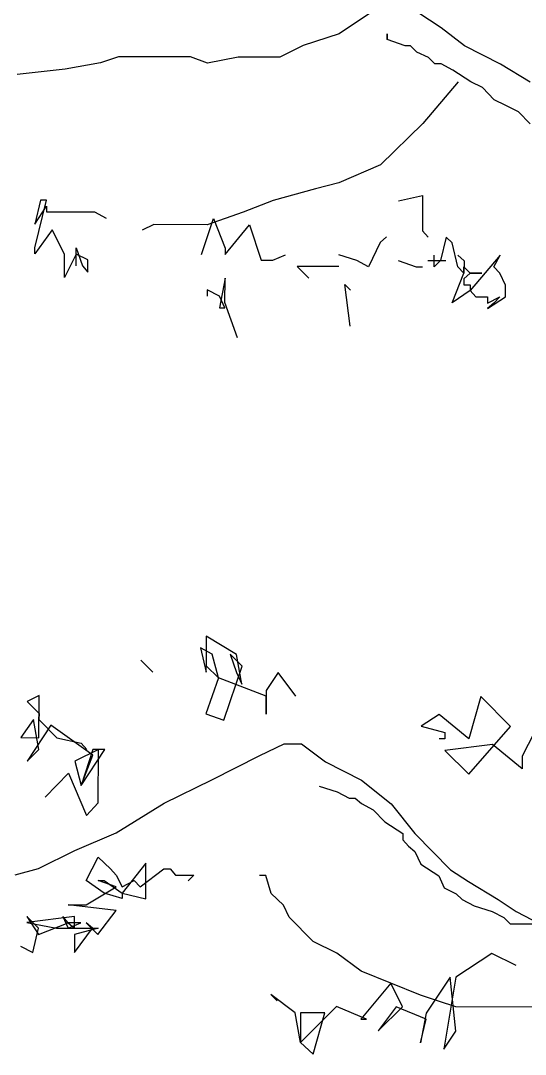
# Model space of a CAD drawing. Extents: x 2.52 to 6.06, y 1.1 to 8.22.
# Drawn here: x 3.239 to 3.777, y 4.489 to 5.591 of the extents above; entities that cross this region are included whole.
import ezdxf

# ---------------------------------------------------------------- set-up
doc = ezdxf.new("R2010")
doc.units = 0
doc.header["$LTSCALE"] = 0.4
doc.header["$MEASUREMENT"] = 0
doc.layers.add('CERCHA', color=7, linetype='CONTINUOUS')

msp = doc.modelspace()

# ---------------------------------------------------------------- linework, layer by layer
at = {"layer": 'CERCHA'}
for p, q in [((3.6871, 5.5836), (3.6488, 5.6088)), ((3.617, 5.603), (3.5785, 5.5773)), ((3.5785, 5.5773), (3.5401, 5.5648)), ((3.6295, 5.5771), (3.6295, 5.5712)), ((3.6295, 5.5712), (3.6295, 5.5771)), ((3.6295, 5.5771), (3.6295, 5.5712)), ((3.6295, 5.5712), (3.6295, 5.5771)), ((3.6295, 5.5771), (3.6295, 5.5712)), ((3.6295, 5.5712), (3.6295, 5.5771)), ((3.6295, 5.5771), (3.6295, 5.5712)), ((3.6295, 5.5712), (3.6295, 5.5771)), ((3.6295, 5.5771), (3.6295, 5.5712)), ((3.6295, 5.5712), (3.6295, 5.5771)), ((3.7122, 5.5643), (3.6871, 5.5836)), ((3.5401, 5.5648), (3.515, 5.5523)), ((3.6487, 5.5645), (3.6295, 5.5712)), ((3.6546, 5.5645), (3.6487, 5.5645)), ((3.6612, 5.5578), (3.6546, 5.5645)), ((3.7505, 5.545), (3.7122, 5.5643)), ((3.6737, 5.5519), (3.6612, 5.5578)), ((3.3237, 5.5462), (3.286, 5.5397)), ((3.3429, 5.5528), (3.3237, 5.5462)), ((3.4197, 5.5526), (3.3429, 5.5528)), ((3.4381, 5.5459), (3.4197, 5.5526)), ((3.4706, 5.5524), (3.4381, 5.5459)), ((3.515, 5.5523), (3.4706, 5.5524)), ((3.6804, 5.5452), (3.6737, 5.5519)), ((3.687, 5.5452), (3.6804, 5.5452)), ((3.6995, 5.5385), (3.687, 5.5452)), ((3.7822, 5.5258), (3.7505, 5.545)), ((3.286, 5.5397), (3.235, 5.5339)), ((3.7187, 5.5259), (3.6995, 5.5385)), ((3.7054, 5.526), (3.6676, 5.4818)), ((3.7313, 5.52), (3.7187, 5.5259)), ((3.7438, 5.5067), (3.7313, 5.52)), ((3.7563, 5.5007), (3.7438, 5.5067)), ((3.7696, 5.494), (3.7563, 5.5007)), ((3.7821, 5.4814), (3.7696, 5.494)), ((3.6676, 5.4818), (3.6225, 5.4376)), ((3.6225, 5.4376), (3.5781, 5.4185)), ((3.553, 5.4119), (3.5079, 5.3995)), ((3.5781, 5.4185), (3.553, 5.4119)), ((3.2537, 5.3492), (3.2664, 5.4001)), ((3.2597, 5.4001), (3.2538, 5.3743)), ((3.2664, 5.4001), (3.2597, 5.4001)), ((3.5079, 5.3995), (3.4761, 5.387)), ((3.6416, 5.3991), (3.6674, 5.4049)), ((3.6674, 5.4049), (3.6673, 5.3673)), ((3.2538, 5.3743), (3.2664, 5.3935)), ((3.2664, 5.3935), (3.2664, 5.3876)), ((3.2664, 5.3876), (3.3173, 5.3874)), ((3.3173, 5.3874), (3.3299, 5.3808)), ((3.4317, 5.3421), (3.4443, 5.3804)), ((3.4761, 5.387), (3.4377, 5.3738)), ((3.4443, 5.3804), (3.4568, 5.3486)), ((3.2722, 5.3684), (3.2537, 5.3426)), ((3.2854, 5.3425), (3.2722, 5.3684)), ((3.3808, 5.374), (3.3682, 5.3681)), ((3.4377, 5.3738), (3.3808, 5.374)), ((3.4568, 5.342), (3.4827, 5.3737)), ((3.4827, 5.3737), (3.4952, 5.336)), ((3.6673, 5.3673), (3.6732, 5.3606)), ((3.6222, 5.3548), (3.6096, 5.329)), ((3.6289, 5.3607), (3.6222, 5.3548)), ((3.6924, 5.3606), (3.6864, 5.3355)), ((3.699, 5.3546), (3.6924, 5.3606)), ((3.7049, 5.3288), (3.699, 5.3546)), ((3.2537, 5.3426), (3.2537, 5.3492)), ((3.298, 5.3491), (3.3046, 5.3299)), ((3.298, 5.3299), (3.298, 5.3491)), ((3.4568, 5.3486), (3.4568, 5.342)), ((3.2854, 5.3174), (3.2854, 5.3425)), ((3.298, 5.3424), (3.2854, 5.3174)), ((3.3105, 5.3365), (3.298, 5.3424)), ((3.3105, 5.3232), (3.3105, 5.3365)), ((3.4952, 5.336), (3.5077, 5.336)), ((3.5077, 5.336), (3.521, 5.3418)), ((3.5971, 5.3357), (3.5779, 5.3417)), ((3.6096, 5.329), (3.5971, 5.3357)), ((3.6414, 5.3356), (3.6606, 5.3289)), ((3.6731, 5.3355), (3.6923, 5.3355)), ((3.6798, 5.3288), (3.6798, 5.3414)), ((3.6864, 5.3355), (3.6798, 5.3288)), ((3.7049, 5.3413), (3.7116, 5.3354)), ((3.7116, 5.3354), (3.7115, 5.3221)), ((3.75, 5.3412), (3.7181, 5.3036)), ((3.7433, 5.3287), (3.75, 5.3412)), ((3.3046, 5.3299), (3.3105, 5.3232)), ((3.5335, 5.3292), (3.5461, 5.3167)), ((3.5779, 5.3291), (3.5335, 5.3292)), ((3.6606, 5.3289), (3.6672, 5.3289)), ((3.6989, 5.2904), (3.7115, 5.3221)), ((3.7115, 5.3221), (3.7049, 5.3288)), ((3.7115, 5.3288), (3.7182, 5.3221)), ((3.7115, 5.3221), (3.7115, 5.3288)), ((3.7182, 5.3221), (3.7115, 5.3162)), ((3.7307, 5.3221), (3.7182, 5.3221)), ((3.7182, 5.3221), (3.7307, 5.3221)), ((3.7499, 5.322), (3.7433, 5.3287)), ((3.7558, 5.3094), (3.7499, 5.322)), ((3.4567, 5.3169), (3.4507, 5.2852)), ((3.4566, 5.291), (3.4567, 5.3169)), ((3.7115, 5.3162), (3.7115, 5.3096)), ((3.4375, 5.3044), (3.4375, 5.2977)), ((3.4507, 5.2977), (3.4375, 5.3044)), ((3.5845, 5.3099), (3.5903, 5.304)), ((3.5902, 5.2656), (3.5845, 5.3099)), ((3.7181, 5.3036), (3.6989, 5.2904)), ((3.7115, 5.3096), (3.7181, 5.3095)), ((3.7181, 5.3095), (3.7181, 5.3036)), ((3.7181, 5.3036), (3.724, 5.297)), ((3.7558, 5.2969), (3.7558, 5.3094)), ((3.4566, 5.2851), (3.4507, 5.2977)), ((3.4698, 5.2533), (3.4566, 5.291)), ((3.724, 5.297), (3.7366, 5.2969)), ((3.7365, 5.2844), (3.7558, 5.2969)), ((3.7365, 5.2903), (3.7498, 5.2969)), ((3.7366, 5.2969), (3.7365, 5.2903)), ((3.7432, 5.2903), (3.7365, 5.2844)), ((3.7498, 5.2969), (3.7432, 5.2903)), ((3.4507, 5.2852), (3.4566, 5.2851)), ((3.4365, 4.9351), (3.4364, 4.9034)), ((3.4689, 4.9158), (3.4365, 4.9351)), ((3.4305, 4.9226), (3.4364, 4.8967)), ((3.4431, 4.9159), (3.4305, 4.9226)), ((3.4496, 4.8908), (3.4431, 4.9159)), ((3.4623, 4.9159), (3.4689, 4.8966)), ((3.4748, 4.9033), (3.4623, 4.9159)), ((3.4747, 4.8841), (3.4689, 4.9158)), ((3.3795, 4.8969), (3.367, 4.9095)), ((3.4364, 4.8967), (3.4364, 4.9034)), ((3.4364, 4.9034), (3.4496, 4.8908)), ((3.4554, 4.8457), (3.4748, 4.9033)), ((3.4689, 4.8966), (3.4747, 4.8841)), ((3.5132, 4.8965), (3.5006, 4.8773)), ((3.5323, 4.8714), (3.5132, 4.8965)), ((3.4496, 4.8908), (3.4362, 4.8524)), ((3.5005, 4.8714), (3.4496, 4.8908)), ((3.2583, 4.8721), (3.2457, 4.8655)), ((3.2582, 4.827), (3.2583, 4.8721)), ((3.5006, 4.8773), (3.5005, 4.8522)), ((3.5005, 4.8522), (3.5005, 4.8714)), ((3.7295, 4.8708), (3.7168, 4.8258)), ((3.7612, 4.839), (3.7295, 4.8708)), ((3.2457, 4.8655), (3.2583, 4.8529)), ((3.2583, 4.8529), (3.2582, 4.8462)), ((3.4362, 4.8524), (3.4554, 4.8457)), ((3.6851, 4.8517), (3.6659, 4.8392)), ((3.7168, 4.8258), (3.6851, 4.8517)), ((3.2523, 4.8463), (3.239, 4.8271)), ((3.2708, 4.8403), (3.2456, 4.802)), ((3.2582, 4.8145), (3.2523, 4.8463)), ((3.2582, 4.8462), (3.2774, 4.827)), ((3.3157, 4.8084), (3.2708, 4.8403)), ((3.6659, 4.8392), (3.691, 4.8325)), ((3.7167, 4.7881), (3.7612, 4.839)), ((3.239, 4.8271), (3.2582, 4.827)), ((3.2774, 4.827), (3.3032, 4.821)), ((3.691, 4.8259), (3.6851, 4.8259)), ((3.691, 4.8325), (3.691, 4.8259)), ((3.7863, 4.8323), (3.7736, 4.8072)), ((3.3032, 4.821), (3.3091, 4.8144)), ((3.4937, 4.8079), (3.5196, 4.8204)), ((3.5196, 4.8204), (3.5381, 4.8204)), ((3.5381, 4.8204), (3.5639, 4.8011)), ((3.7419, 4.8198), (3.6909, 4.8133)), ((3.7736, 4.7939), (3.7419, 4.8198)), ((3.2456, 4.802), (3.2582, 4.8145)), ((3.3217, 4.8143), (3.2965, 4.8018)), ((3.3158, 4.8143), (3.3031, 4.776)), ((3.3031, 4.776), (3.3283, 4.8143)), ((3.3031, 4.776), (3.3157, 4.8084)), ((3.3283, 4.8143), (3.3158, 4.8143)), ((3.3215, 4.7575), (3.3217, 4.8143)), ((3.4427, 4.7822), (3.4937, 4.8079)), ((3.6909, 4.8133), (3.7167, 4.7881)), ((3.7736, 4.8072), (3.7736, 4.7939)), ((3.2965, 4.8018), (3.3031, 4.776)), ((3.5639, 4.8011), (3.6022, 4.7818)), ((3.2647, 4.7635), (3.2898, 4.7893)), ((3.2898, 4.7893), (3.3089, 4.7442)), ((3.3917, 4.7573), (3.4427, 4.7822)), ((3.6022, 4.7818), (3.6339, 4.7566)), ((3.5572, 4.7753), (3.5763, 4.7693)), ((3.5763, 4.7693), (3.5889, 4.7626)), ((3.5889, 4.7626), (3.5955, 4.7626)), ((3.5955, 4.7626), (3.6022, 4.7567)), ((3.3089, 4.7442), (3.3215, 4.7575)), ((3.3406, 4.7256), (3.3917, 4.7573)), ((3.6022, 4.7567), (3.6147, 4.75)), ((3.6147, 4.75), (3.6272, 4.7374)), ((3.6339, 4.7566), (3.6589, 4.7248)), ((3.6272, 4.7374), (3.6464, 4.7248)), ((3.2963, 4.7066), (3.3406, 4.7256)), ((3.6464, 4.7248), (3.6464, 4.7182)), ((3.6464, 4.7182), (3.6523, 4.7115)), ((3.6589, 4.7248), (3.6972, 4.6863)), ((3.2578, 4.6875), (3.2963, 4.7066)), ((3.6523, 4.7115), (3.6589, 4.7056)), ((3.6589, 4.7056), (3.6655, 4.6923)), ((3.3087, 4.6748), (3.3214, 4.6998)), ((3.3214, 4.6998), (3.3346, 4.6873)), ((3.2327, 4.6809), (3.2578, 4.6875)), ((3.3346, 4.6873), (3.3405, 4.6806)), ((3.3723, 4.6931), (3.3471, 4.6614)), ((3.3663, 4.668), (3.3915, 4.6871)), ((3.3722, 4.6554), (3.3723, 4.6931)), ((3.3915, 4.6871), (3.3981, 4.6871)), ((3.3981, 4.6871), (3.404, 4.6804)), ((3.6655, 4.6923), (3.6847, 4.6797)), ((3.6972, 4.6863), (3.7164, 4.6737)), ((3.3279, 4.6614), (3.3087, 4.6748)), ((3.3213, 4.6747), (3.3279, 4.6747)), ((3.3405, 4.668), (3.3213, 4.6747)), ((3.3279, 4.6747), (3.3471, 4.6614)), ((3.3405, 4.6806), (3.3471, 4.668)), ((3.3471, 4.668), (3.3597, 4.6746)), ((3.3597, 4.6746), (3.3663, 4.668)), ((3.404, 4.6804), (3.4232, 4.6804)), ((3.4232, 4.6804), (3.4173, 4.6745)), ((3.5, 4.6802), (3.4934, 4.6802)), ((3.5059, 4.6609), (3.5, 4.6802)), ((3.6847, 4.6797), (3.6905, 4.6671)), ((3.7164, 4.6737), (3.7481, 4.6544)), ((3.3087, 4.6489), (3.3405, 4.668)), ((3.3471, 4.6555), (3.3279, 4.6614)), ((3.3471, 4.6614), (3.3471, 4.6555)), ((3.3471, 4.6614), (3.3722, 4.6554)), ((3.5191, 4.6484), (3.5059, 4.6609)), ((3.6905, 4.6671), (3.7031, 4.6604)), ((3.7031, 4.6604), (3.7097, 4.6545)), ((3.7097, 4.6545), (3.7222, 4.6478)), ((3.7481, 4.6544), (3.7673, 4.6418)), ((3.2895, 4.649), (3.3087, 4.6489)), ((3.3404, 4.6429), (3.2895, 4.649)), ((3.3211, 4.6171), (3.3404, 4.6429)), ((3.525, 4.6358), (3.5191, 4.6484)), ((3.7222, 4.6478), (3.7414, 4.6418)), ((3.7414, 4.6418), (3.754, 4.6352)), ((3.7673, 4.6418), (3.7923, 4.6284)), ((3.2451, 4.6365), (3.2576, 4.6173)), ((3.2576, 4.624), (3.2451, 4.6365)), ((3.2961, 4.6364), (3.2451, 4.6299)), ((3.2451, 4.6299), (3.2768, 4.6239)), ((3.2576, 4.6173), (3.2894, 4.6298)), ((3.2835, 4.6364), (3.2894, 4.6239)), ((3.2894, 4.6298), (3.2835, 4.6364)), ((3.2894, 4.6298), (3.296, 4.6239)), ((3.3027, 4.6297), (3.2894, 4.6298)), ((3.2894, 4.6239), (3.3027, 4.6297)), ((3.296, 4.6239), (3.2961, 4.6364)), ((3.3086, 4.6297), (3.3211, 4.6171)), ((3.3152, 4.6238), (3.3086, 4.6297)), ((3.5508, 4.6099), (3.525, 4.6358)), ((3.754, 4.6352), (3.7606, 4.6285)), ((3.7606, 4.6285), (3.7857, 4.6284)), ((3.2517, 4.5981), (3.2576, 4.624)), ((3.2768, 4.6239), (3.3212, 4.6238)), ((3.296, 4.598), (3.3152, 4.6238)), ((3.3212, 4.6238), (3.296, 4.6172)), ((3.296, 4.6172), (3.296, 4.598)), ((3.5759, 4.5972), (3.5508, 4.6099)), ((3.2384, 4.6048), (3.2517, 4.5981)), ((3.6017, 4.578), (3.5759, 4.5972)), ((3.7413, 4.5968), (3.7028, 4.5718)), ((3.7671, 4.5842), (3.7413, 4.5968)), ((3.6651, 4.5527), (3.6017, 4.578)), ((3.6334, 4.5653), (3.6015, 4.527)), ((3.6459, 4.5402), (3.6334, 4.5653)), ((3.6969, 4.5718), (3.671, 4.5335)), ((3.7028, 4.5718), (3.6901, 4.495)), ((3.7027, 4.5142), (3.6969, 4.5718)), ((3.5056, 4.5531), (3.5122, 4.5465)), ((3.5314, 4.5338), (3.5056, 4.5531)), ((3.6843, 4.546), (3.6651, 4.5527)), ((3.5757, 4.5404), (3.5372, 4.5021)), ((3.6074, 4.527), (3.5757, 4.5404)), ((3.62, 4.5144), (3.6459, 4.5402)), ((3.6392, 4.5402), (3.62, 4.5144)), ((3.671, 4.5268), (3.6392, 4.5402)), ((3.7027, 4.54), (3.6843, 4.546)), ((3.7855, 4.5398), (3.7027, 4.54)), ((3.5372, 4.5021), (3.5314, 4.5338)), ((3.5373, 4.5338), (3.5372, 4.5021)), ((3.5631, 4.5338), (3.5373, 4.5338)), ((3.5505, 4.4895), (3.5631, 4.5338)), ((3.671, 4.5335), (3.665, 4.5017)), ((3.6015, 4.527), (3.6074, 4.527)), ((3.665, 4.5017), (3.671, 4.5268)), ((3.6901, 4.495), (3.7027, 4.5142)), ((3.5372, 4.5021), (3.5505, 4.4895))]:
    msp.add_line(p, q, dxfattribs=at)

doc.saveas('drawing.dxf')
